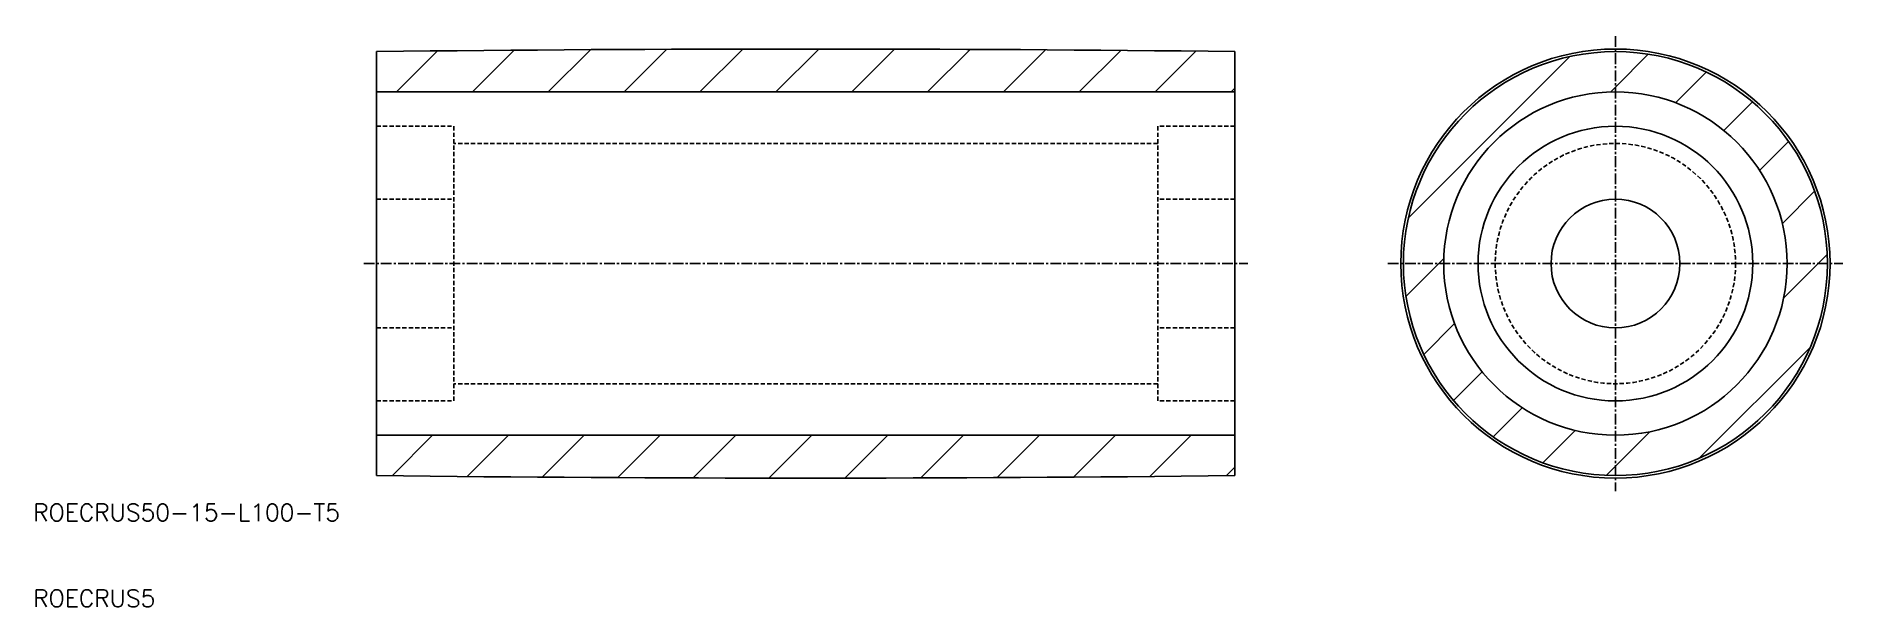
# Model space of a CAD drawing. Extents: x 10 to 221, y 10 to 76.
import ezdxf

# ---------------------------------------------------------------- set-up
doc = ezdxf.new("R2010")
doc.units = 0
doc.linetypes.add('CENTER', pattern=[2, 1.25, -0.25, 0.25, -0.25])
doc.linetypes.add('DASHED', pattern=[0.75, 0.5, -0.25])
doc.layers.get('0').update_dxf_attribs({"linetype": 'CONTINUOUS'})
doc.layers.add('CENTER', color=1, linetype='CENTER')
doc.styles.get("Standard").update_dxf_attribs({"font": 'txt.shx', "bigfont": 'extfont.shx'})

# ---------------------------------------------------------------- blocks, each defined once
blk = doc.blocks.new('*X3')
at = {"color": 0, "linetype": 'CONTINUOUS'}
for p, q in [((52.32, 70), (57.1, 74.78)), ((61.16, 70), (66.02, 74.86)), ((70, 70), (74.92, 74.92)), ((78.84, 70), (83.81, 74.97)), ((87.68, 70), (92.67, 74.99)), ((96.52, 70), (101.52, 75)), ((105.36, 70), (110.34, 74.99)), ((114.19, 70), (119.15, 74.96)), ((123.03, 70), (127.94, 74.91)), ((131.87, 70), (136.71, 74.84)), ((140.71, 70), (145.46, 74.75)), ((170.19, 55.29), (189.03, 74.13)), ((194.32, 70.57), (198.15, 74.4)), ((201.32, 68.74), (204.9, 72.32)), ((149.55, 70), (150, 70.45)), ((193.74, 69.99), (194.32, 70.57)), ((206.94, 65.52), (210.28, 68.85)), ((211.12, 60.86), (214.5, 64.24)), ((213.77, 54.67), (217.53, 58.43)), ((173.74, 50), (174.33, 50.58)), ((217.94, 50), (219, 51.06)), ((169.92, 46.17), (173.74, 50)), ((213.91, 45.97), (217.94, 50)), ((172, 39.42), (175.58, 43)), ((204.09, 27.32), (217, 40.23)), ((175.46, 34.04), (178.8, 37.38)), ((180.08, 29.82), (183.46, 33.2)), ((51.8, 25.28), (56.52, 30)), ((60.54, 25.19), (65.36, 30)), ((69.31, 25.11), (74.19, 30)), ((78.09, 25.06), (83.03, 30)), ((86.89, 25.02), (91.87, 30)), ((95.71, 25), (100.71, 30)), ((104.55, 25), (109.55, 30)), ((113.41, 25.02), (118.39, 30)), ((122.29, 25.06), (127.23, 30)), ((131.18, 25.12), (136.07, 30)), ((140.1, 25.19), (144.9, 30)), ((185.88, 26.78), (189.65, 30.55)), ((194.32, 26.38), (198.35, 30.41)), ((149.03, 25.29), (150, 26.26)), ((193.26, 25.32), (194.32, 26.38))]:
    blk.add_line(p, q, dxfattribs=at)

msp = doc.modelspace()

# ---------------------------------------------------------------- linework, layer by layer
at = {"color": 7, "linetype": 'CONTINUOUS'}
for p, q in [((50, 25.3), (50, 74.7)), ((150, 74.7), (150, 25.3)), ((50, 70), (150, 70)), ((50, 30), (150, 30))]:
    msp.add_line(p, q, dxfattribs=at)
at = {"color": 3, "linetype": 'DASHED'}
for p, q in [((50, 66), (59, 66)), ((59, 66), (59, 34)), ((150, 66), (141, 66)), ((141, 34), (141, 66)), ((141, 64), (59, 64)), ((50, 57.5), (59, 57.5)), ((150, 57.5), (141, 57.5)), ((50, 42.5), (59, 42.5)), ((150, 42.5), (141, 42.5)), ((141, 36), (59, 36)), ((50, 34), (59, 34)), ((150, 34), (141, 34))]:
    msp.add_line(p, q, dxfattribs=at)
at = {"color": 7, "linetype": 'CONTINUOUS'}
for radius in [25, 24.7, 20, 16, 7.5]:
    msp.add_circle((194.32, 50), radius, dxfattribs=at)
at = {"color": 3, "linetype": 'DASHED'}
msp.add_circle((194.32, 50), 14, dxfattribs=at)
at = {"color": 7, "linetype": 'CONTINUOUS'}
for centre, start, end in [((100, -4091.82), 89.31246, 90.68754), ((100, 4191.82), 269.31246, 270.68754)]:
    msp.add_arc(centre, 4166.82, start, end, dxfattribs=at)
at = {"layer": 'CENTER', "color": 1, "linetype": 'CENTER'}
for p, q in [((194.32, 76.5), (194.32, 23.5)), ((48.5, 50), (151.5, 50)), ((167.82, 50), (220.82, 50))]:
    msp.add_line(p, q, dxfattribs=at)

# ---------------------------------------------------------------- block references
at = {"color": 3, "linetype": 'CONTINUOUS'}
msp.add_blockref('*X3', (0, 0), dxfattribs=at)

# ---------------------------------------------------------------- texts
at = {"color": 7, "linetype": 'CONTINUOUS'}
for s, p in [('ROECRUS50-15-L100-T5', (10, 20)), ('ROECRUS5', (10, 10))]:
    msp.add_text(s, height=2, dxfattribs=at).set_placement(p)

doc.saveas('drawing.dxf')
